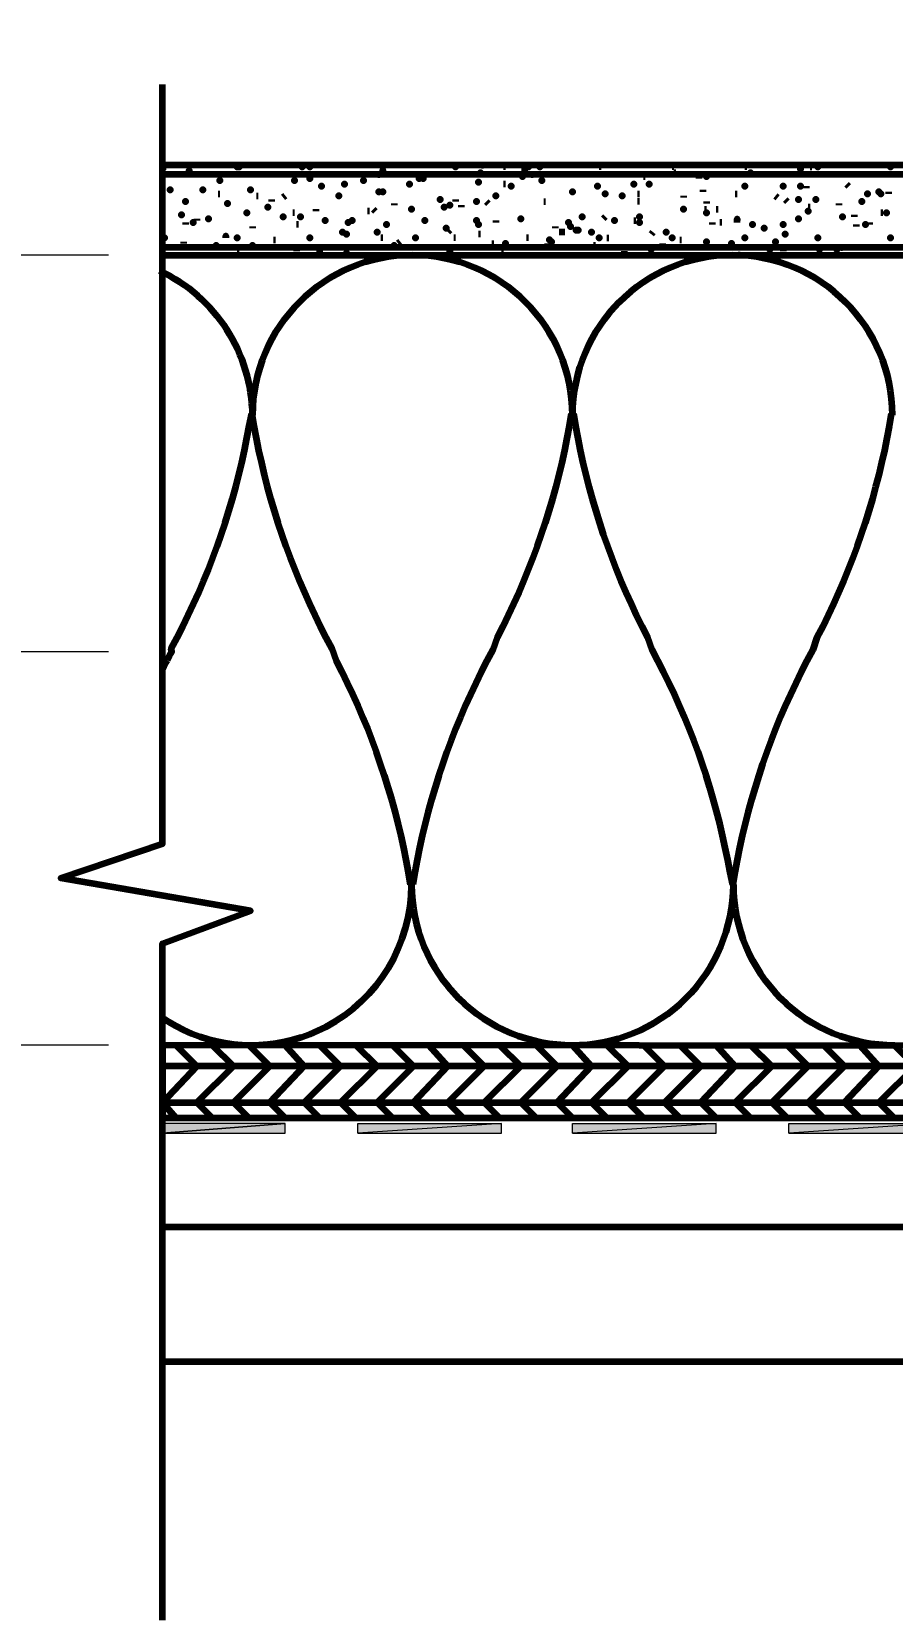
# Model space of a CAD drawing. Extents: x 157.9 to 227.5, y 0 to 46.
# Drawn here: x 166.47 to 172.45, y 10.11 to 21.14 of the extents above; entities that cross this region are included whole.
import ezdxf

# ---------------------------------------------------------------- set-up
doc = ezdxf.new("R2010")
doc.units = 0
doc.header["$MEASUREMENT"] = 0
for name, color, linetype, lineweight in [('Dt-Dim', 3, 'Continuous', 20), ('Dt-Line 1', 9, 'Continuous', 0), ('Dt-Line 2', 6, 'Continuous', 9), ('Dt-Line 3', 7, 'Continuous', 15), ('Dt-Line 4', 1, 'Continuous', 25), ('Dt-Text', 121, 'Continuous', 20)]:
    doc.layers.add(name, color=color, linetype=linetype, lineweight=lineweight)
doc.styles.get("Standard").update_dxf_attribs({"font": 'Arial.ttf'})
doc.dimstyles.new('1 & 1 Half111', dxfattribs={"dimtxt": 0.75, "dimasz": 0.75, "dimexe": 1, "dimexo": 0.375, "dimgap": 0.5, "dimtad": 1, "dimdec": 4, "dimzin": 3, "dimdsep": 46, "dimlunit": 4, "dimtxsty": 'Standard', "dimblk": 'ARCHTICK', "dimcen": 0.09375, "dimdle": 1, "dimclrd": 253, "dimclre": 253, "dimclrt": 256, "dimadec": 0, "dimazin": 0, "dimtfac": 0.6, "dimtdec": 4, "dimtix": 1, "dimtmove": 2, "dimatfit": 0, "dimfxl": 1, "dimfrac": 1, "dimtolj": 1, "dimtzin": 0, "dimlwd": 9, "dimlwe": 9, "dimarcsym": 0})

# ---------------------------------------------------------------- blocks, each defined once
blk = doc.blocks.new('_ARCHTICK')
at = {"color": 0, "linetype": 'ByBlock', "const_width": 0.15}
blk.add_lwpolyline([(-0.5, -0.5), (0.5, 0.5)], dxfattribs=at)
blk = doc.blocks.new('*D2')
at = {"layer": 'Defpoints', "color": 0, "transparency": 16777216}
for p in [(165.19, 16.833), (167.374, 16.833), (167.374, 14.103)]:
    blk.add_point(p, dxfattribs=at)
at = {"layer": 'Dt-Dim', "color": 253, "lineweight": 9, "transparency": 16777216}
for p, q in [((165.19, 13.103), (165.19, 17.833)), ((166.999, 16.833), (164.19, 16.833)), ((166.999, 14.103), (164.19, 14.103))]:
    blk.add_line(p, q, dxfattribs=at)
at = {"layer": 'Dt-Dim', "color": 253, "lineweight": 9, "transparency": 16777216, "xscale": 0.75, "yscale": 0.75, "zscale": 0.75}
for p, rotation in [((165.19, 16.833), 90), ((165.19, 14.103), 270)]:
    blk.add_blockref('_ARCHTICK', p, dxfattribs=dict(at, rotation=rotation))
at = {"layer": 'Dt-Dim', "transparency": 16777216, "insert": (164.235, 15.468), "char_height": 0.75, "attachment_point": 5, "rotation": 90}
blk.add_mtext('\\A1;2{\\H0.600000x;\\S3#4;}"', dxfattribs=at)
blk = doc.blocks.new('*D3')
at = {"layer": 'Defpoints', "color": 0, "transparency": 16777216}
for p in [(162.846, 19.59), (167.374, 19.59), (167.374, 14.103)]:
    blk.add_point(p, dxfattribs=at)
at = {"layer": 'Dt-Dim', "color": 253, "lineweight": 9, "transparency": 16777216}
for p, q in [((162.846, 13.103), (162.846, 20.59)), ((166.999, 19.59), (161.846, 19.59)), ((166.999, 14.103), (161.846, 14.103))]:
    blk.add_line(p, q, dxfattribs=at)
at = {"layer": 'Dt-Dim', "color": 253, "lineweight": 9, "transparency": 16777216, "xscale": 0.75, "yscale": 0.75, "zscale": 0.75}
for p, rotation in [((162.846, 19.59), 90), ((162.846, 14.103), 270)]:
    blk.add_blockref('_ARCHTICK', p, dxfattribs=dict(at, rotation=rotation))
at = {"layer": 'Dt-Dim', "transparency": 16777216, "insert": (161.888, 16.846), "char_height": 0.75, "attachment_point": 5, "rotation": 90}
blk.add_mtext('\\A1;5{\\H0.600000x;\\S1#2;}"', dxfattribs=at)

msp = doc.modelspace()

# ---------------------------------------------------------------- hatches: boundary and pattern name
at = {"layer": 'Dt-Line 2', "linetype": 'Continuous', "lineweight": 0}
for points in [[(168.22653, 13.49031), (168.22653, 13.5569), (167.37423, 13.5569), (167.37423, 13.49031)], [(169.73138, 13.49031), (169.73138, 13.5569), (168.73259, 13.5569), (168.73259, 13.49031)], [(171.2229, 13.49031), (171.2229, 13.5569), (170.22411, 13.5569), (170.22411, 13.49031)], [(172.72774, 13.49031), (172.72774, 13.5569), (171.72895, 13.5569), (171.72895, 13.49031)]]:
    msp.add_hatch(color=256, dxfattribs=at).paths.add_polyline_path(points, flags=0)

# ---------------------------------------------------------------- linework, layer by layer
at = {"layer": 'Dt-Line 1', "linetype": 'Continuous', "lineweight": 158}
for p, q in [((167.40087, 20.20218), (167.38755, 20.20218)), ((167.7338, 20.21549), (167.7338, 20.20218)), ((169.75801, 20.20218), (169.74469, 20.20218)), ((170.42387, 20.20218), (170.41055, 20.20218)), ((170.92992, 20.20218), (170.91661, 20.20218)), ((171.43598, 20.20218), (171.42266, 20.20218)), ((171.87544, 20.20218), (171.88876, 20.20218)), ((169.0522, 20.14891), (169.0522, 20.13559)), ((169.75801, 20.08232), (169.74469, 20.08232)), ((170.30401, 20.14891), (170.2907, 20.14891)), ((170.71685, 20.13559), (170.73016, 20.13559)), ((170.94324, 20.16222), (170.92992, 20.16222)), ((171.10305, 20.13559), (171.10305, 20.12227)), ((171.32944, 20.16222), (171.32944, 20.14891)), ((172.12847, 20.08232), (172.14179, 20.069)), ((167.76043, 20.01574), (167.77375, 20.01574)), ((168.02678, 20.00242), (168.04009, 20.00242)), ((168.13331, 19.97578), (168.13331, 19.96247)), ((168.22653, 20.00242), (168.21322, 19.9891)), ((169.41176, 19.97578), (169.41176, 19.96247)), ((170.6769, 20.01574), (170.69021, 20.01574)), ((170.99651, 20.00242), (170.99651, 19.9891)), ((171.12968, 20.04237), (171.12968, 20.02905)), ((171.35607, 20.01574), (171.36939, 20.01574)), ((171.63573, 20.00242), (171.64905, 19.9891)), ((171.70232, 19.97578), (171.71564, 19.96247)), ((171.84881, 20.069), (171.84881, 20.05569)), ((172.42145, 20.02905), (172.42145, 20.01574)), ((168.29312, 19.88256), (168.2798, 19.88256)), ((168.43961, 19.9092), (168.43961, 19.89588)), ((168.81249, 19.89588), (168.79917, 19.89588)), ((168.83912, 19.9092), (168.85244, 19.89588)), ((168.98561, 19.94915), (168.98561, 19.93583)), ((169.45171, 19.93583), (169.45171, 19.92251)), ((169.62484, 19.96247), (169.63816, 19.94915)), ((170.02435, 19.96247), (170.03767, 19.96247)), ((170.69021, 19.96247), (170.6769, 19.96247)), ((171.143, 19.9092), (171.15631, 19.9092)), ((171.15631, 19.96247), (171.15631, 19.94915)), ((171.2229, 19.9092), (171.23622, 19.9092)), ((171.87544, 19.92251), (171.86213, 19.92251)), ((172.0752, 19.94915), (172.0752, 19.93583)), ((172.18174, 19.86925), (172.18174, 19.85593)), ((172.3815, 19.88256), (172.36818, 19.88256)), ((167.53404, 19.81598), (167.53404, 19.80266)), ((167.61394, 19.84261), (167.61394, 19.82929)), ((168.00014, 19.78934), (168.00014, 19.77603)), ((168.31975, 19.80266), (168.30644, 19.80266)), ((169.37181, 19.76271), (169.35849, 19.74939)), ((169.69142, 19.82929), (169.69142, 19.81598)), ((170.10426, 19.78934), (170.10426, 19.77603)), ((170.4505, 19.85593), (170.43719, 19.84261)), ((170.65026, 19.82929), (170.66358, 19.82929)), ((171.19627, 19.81598), (171.19627, 19.80266)), ((171.26285, 19.81598), (171.24954, 19.81598)), ((172.19506, 19.80266), (172.19506, 19.78934)), ((172.28828, 19.81598), (172.28828, 19.80266)), ((167.44082, 19.64285), (167.44082, 19.62954)), ((167.52072, 19.68281), (167.52072, 19.66949)), ((168.14663, 19.69612), (168.15995, 19.69612)), ((168.90571, 19.70944), (168.89239, 19.70944)), ((169.02556, 19.68281), (169.01225, 19.66949)), ((169.41176, 19.70944), (169.39845, 19.70944)), ((169.58489, 19.73607), (169.57157, 19.73607)), ((169.66479, 19.66949), (169.67811, 19.66949)), ((169.91782, 19.70944), (169.9045, 19.70944)), ((170.05099, 19.66949), (170.05099, 19.65617)), ((170.38392, 19.65617), (170.3706, 19.65617)), ((170.46382, 19.70944), (170.47714, 19.70944)), ((170.78343, 19.74939), (170.77012, 19.73607)), ((170.85002, 19.66949), (170.85002, 19.65617)), ((170.96987, 19.69612), (170.98319, 19.69612)), ((172.08852, 19.64285), (172.10184, 19.64285)), ((167.90692, 19.6029), (167.8936, 19.6029)), ((168.30644, 19.62954), (168.30644, 19.61622)), ((169.17205, 19.58959), (169.18537, 19.58959)), ((169.74469, 19.61622), (169.73138, 19.61622)), ((170.58368, 19.61622), (170.58368, 19.6029)), ((170.87665, 19.6029), (170.87665, 19.58959)), ((171.689, 19.62954), (171.689, 19.61622)), ((183.94082, 13.95641), (167.37423, 13.95641))]:
    msp.add_line(p, q, dxfattribs=at)
for points in [[(167.90692, 20.21549), (167.90692, 20.20218), (167.8936, 20.20218)], [(172.35486, 20.02905), (172.35486, 20.02907), (172.36818, 20.01574), (172.36818, 20.01574)], [(170.26406, 19.76271), (170.26406, 19.76272), (170.25075, 19.76271)], [(167.38755, 19.70944), (167.38755, 19.70945), (167.38755, 19.70944)], [(170.07762, 19.68281), (170.07762, 19.68282), (170.06431, 19.69612), (170.06431, 19.69612)]]:
    msp.add_lwpolyline(points, close=True, dxfattribs=at)
for points in [[(168.34639, 20.20218), (168.34639, 20.20218), (168.34639, 20.20219)], [(168.39966, 20.20218), (168.39966, 20.20218), (168.39966, 20.20219)], [(168.90571, 20.20218), (168.90571, 20.20218), (168.90571, 20.20219)], [(169.41176, 20.20218), (169.41176, 20.20218), (169.41176, 20.20219)], [(169.5982, 20.21549), (169.5982, 20.21549), (169.5982, 20.21551)], [(169.91782, 20.20218), (169.91782, 20.20218), (169.91782, 20.20219)], [(169.99772, 20.20218), (169.99772, 20.20218), (169.99772, 20.20219)], [(171.92871, 20.20218), (171.92871, 20.20218), (171.92871, 20.20219)], [(172.43477, 20.20218), (172.43477, 20.20218), (172.43477, 20.20219)], [(167.56067, 20.17554), (167.56067, 20.17554), (167.56067, 20.17555)], [(168.29312, 20.10896), (168.29312, 20.10896), (168.29312, 20.10897)], [(168.39966, 20.12227), (168.39966, 20.12227), (168.39966, 20.12229)], [(168.63937, 20.08232), (168.63937, 20.08232), (168.63937, 20.08233)], [(168.77254, 20.10896), (168.77254, 20.10896), (168.77254, 20.10897)], [(168.87908, 20.14891), (168.87908, 20.14891), (168.87908, 20.14892)], [(168.90571, 20.17554), (168.90571, 20.17554), (168.90571, 20.17555)], [(169.09215, 20.08232), (169.09215, 20.08232), (169.09215, 20.08233)], [(169.15874, 20.12227), (169.15874, 20.12227), (169.15874, 20.12229)], [(169.18537, 20.12227), (169.18537, 20.12227), (169.18537, 20.12229)], [(169.57157, 20.09564), (169.57157, 20.09564), (169.57157, 20.09565)], [(169.58489, 20.16222), (169.58489, 20.16222), (169.58489, 20.16224)], [(169.87786, 20.13559), (169.87786, 20.13559), (169.87786, 20.1356)], [(169.9045, 20.17554), (169.89118, 20.18886), (169.89118, 20.17554)], [(169.94445, 20.14891), (169.94445, 20.14891), (169.94445, 20.14892)], [(170.01104, 20.10896), (170.01104, 20.10896), (170.01104, 20.10897)], [(170.65026, 20.08232), (170.65026, 20.08232), (170.65026, 20.08233)], [(170.7568, 20.08232), (170.7568, 20.08232), (170.7568, 20.08233)], [(171.15631, 20.13559), (171.15631, 20.13559), (171.15631, 20.1356)], [(171.46261, 20.16222), (171.46261, 20.16222), (171.46261, 20.16224)], [(171.80886, 20.18886), (171.80886, 20.18886), (171.80886, 20.18887)], [(167.4275, 20.04237), (167.4275, 20.04237), (167.4275, 20.04238)], [(167.65389, 20.04237), (167.65389, 20.04237), (167.65389, 20.04238)], [(167.98682, 20.04237), (167.98682, 20.04237), (167.98682, 20.04238)], [(168.47956, 20.069), (168.47956, 20.069), (168.47956, 20.06902)], [(168.59941, 20.00242), (168.59941, 20.00242), (168.59941, 20.00243)], [(168.87908, 20.02905), (168.87908, 20.02905), (168.87908, 20.02907)], [(168.90571, 20.02905), (168.90571, 20.02905), (168.90571, 20.02907)], [(169.30523, 19.97578), (169.30523, 19.97578), (169.30523, 19.9758)], [(169.69142, 20.00242), (169.69142, 20.00242), (169.69142, 20.00243)], [(169.79796, 20.069), (169.79796, 20.069), (169.79796, 20.06902)], [(170.22411, 20.02905), (170.22411, 20.02905), (170.22411, 20.02907)], [(170.39724, 20.069), (170.39724, 20.069), (170.39724, 20.06902)], [(170.4505, 20.01574), (170.4505, 20.01574), (170.4505, 20.01575)], [(170.57036, 20.00242), (170.57036, 20.00242), (170.57036, 20.00243)], [(171.42266, 20.069), (171.42266, 20.069), (171.42266, 20.06902)], [(171.689, 20.069), (171.689, 20.069), (171.689, 20.06902)], [(171.79554, 19.97578), (171.79554, 19.97578), (171.79554, 19.9758)], [(171.80886, 20.069), (171.80886, 20.069), (171.80886, 20.06902)], [(171.91539, 19.97578), (171.91539, 19.97578), (171.91539, 19.9758)], [(172.27496, 20.01574), (172.27496, 20.01574), (172.27496, 20.01575)], [(167.50741, 19.86925), (167.50741, 19.86925), (167.50741, 19.86926)], [(167.53404, 19.96247), (167.53404, 19.96247), (167.53404, 19.96248)], [(167.82702, 19.94915), (167.82702, 19.94915), (167.82702, 19.94916)], [(167.96019, 19.88256), (167.96019, 19.88256), (167.96019, 19.88258)], [(168.10668, 19.92251), (168.10668, 19.92251), (168.10668, 19.92253)], [(169.33186, 19.92251), (169.33186, 19.92251), (169.33186, 19.92253)], [(169.37181, 19.93583), (169.37181, 19.93583), (169.37181, 19.93585)], [(169.55825, 19.96247), (169.55825, 19.96247), (169.55825, 19.96248)], [(170.99651, 19.9092), (170.99651, 19.9092), (170.99651, 19.90921)], [(171.15631, 19.88256), (171.15631, 19.88256), (171.15631, 19.88258)], [(171.86213, 19.89588), (171.86213, 19.89588), (171.86213, 19.89589)], [(172.23501, 19.96247), (172.23501, 19.96247), (172.23501, 19.96248)], [(172.40813, 19.88256), (172.40813, 19.88256), (172.40813, 19.88258)], [(167.58731, 19.81598), (167.58731, 19.81598), (167.58731, 19.81599)], [(167.69385, 19.84261), (167.69385, 19.84261), (167.69385, 19.84262)], [(168.33307, 19.85593), (168.33307, 19.85593), (168.33307, 19.85594)], [(168.50619, 19.82929), (168.50619, 19.82929), (168.50619, 19.82931)], [(168.666, 19.81598), (168.666, 19.81598), (168.666, 19.81599)], [(168.69263, 19.82929), (168.69263, 19.82929), (168.69263, 19.82931)], [(168.93234, 19.80266), (168.93234, 19.80266), (168.93234, 19.80267)], [(169.19869, 19.82929), (169.19869, 19.82929), (169.19869, 19.82931)], [(169.34518, 19.77603), (169.34518, 19.77603), (169.34518, 19.77604)], [(169.55825, 19.82929), (169.55825, 19.82929), (169.55825, 19.82931)], [(169.57157, 19.80266), (169.57157, 19.80266), (169.57157, 19.80267)], [(169.86455, 19.84261), (169.86455, 19.84261), (169.86455, 19.84262)], [(170.19748, 19.81598), (170.19748, 19.81598), (170.19748, 19.81599)], [(170.21079, 19.78934), (170.21079, 19.78934), (170.21079, 19.78936)], [(170.2907, 19.85593), (170.2907, 19.85593), (170.2907, 19.85594)], [(170.51709, 19.82929), (170.51709, 19.82929), (170.51709, 19.82931)], [(170.69021, 19.85593), (170.69021, 19.85593), (170.69021, 19.85594)], [(170.69021, 19.81598), (170.69021, 19.81598), (170.69021, 19.81599)], [(171.36939, 19.81598), (171.36939, 19.84261), (171.36939, 19.82929)], [(171.47593, 19.80266), (171.47593, 19.80266), (171.47593, 19.80267)], [(171.55583, 19.77603), (171.55583, 19.77603), (171.55583, 19.77604)], [(171.689, 19.80266), (171.689, 19.80266), (171.689, 19.80267)], [(171.79554, 19.84261), (171.79554, 19.84261), (171.79554, 19.84262)], [(172.10184, 19.85593), (172.10184, 19.85593), (172.10184, 19.85594)], [(172.26164, 19.80266), (172.26164, 19.80266), (172.26164, 19.80267)], [(167.74711, 19.65617), (167.74711, 19.65617), (167.74711, 19.65618)], [(167.8137, 19.70944), (167.8137, 19.72276), (167.8137, 19.70944)], [(167.8936, 19.70944), (167.8936, 19.70944), (167.8936, 19.70945)], [(168.00014, 19.65617), (168.00014, 19.65617), (168.00014, 19.65618)], [(168.39966, 19.70944), (168.39966, 19.70944), (168.39966, 19.70945)], [(168.46624, 19.64285), (168.46624, 19.61622), (168.46624, 19.5896), (168.46624, 19.58959)], [(168.62605, 19.74939), (168.62605, 19.74939), (168.62605, 19.7494)], [(168.65268, 19.73607), (168.65268, 19.73607), (168.65268, 19.73609)], [(168.86576, 19.74939), (168.86576, 19.74939), (168.86576, 19.7494)], [(168.98561, 19.65617), (168.98561, 19.65617), (168.98561, 19.65618)], [(169.1321, 19.70944), (169.1321, 19.70944), (169.1321, 19.70945)], [(169.75801, 19.66949), (169.75801, 19.66949), (169.75801, 19.6695)], [(170.17084, 19.74939), (170.14421, 19.74939), (170.13089, 19.74939)], [(170.35728, 19.74939), (170.35728, 19.74939), (170.35728, 19.7494)], [(170.41055, 19.70944), (170.41055, 19.70944), (170.41055, 19.70945)], [(170.87665, 19.74939), (170.87665, 19.74939), (170.87665, 19.7494)], [(170.91661, 19.70944), (170.91661, 19.70944), (170.91661, 19.70945)], [(171.15631, 19.68281), (171.15631, 19.68281), (171.15631, 19.68282)], [(171.32944, 19.66949), (171.32944, 19.66949), (171.32944, 19.6695)], [(171.42266, 19.70944), (171.42266, 19.70944), (171.42266, 19.70945)], [(171.63573, 19.68281), (171.63573, 19.68281), (171.63573, 19.68282)], [(171.70232, 19.73607), (171.70232, 19.73607), (171.70232, 19.73609)], [(171.92871, 19.70944), (171.92871, 19.70944), (171.92871, 19.70945)], [(172.43477, 19.70944), (172.43477, 19.70944), (172.43477, 19.70945)], [(168.65268, 19.6029), (168.65268, 19.6029), (168.65268, 19.60292)], [(169.37181, 19.61622), (169.37181, 19.61622), (169.37181, 19.61623)], [(170.77012, 19.62954), (170.77012, 19.62954), (170.77012, 19.62955)], [(171.38271, 19.58959), (171.38271, 19.58959), (171.38271, 19.5896)], [(171.59578, 19.62954), (171.59578, 19.62954), (171.59578, 19.62955)], [(171.94203, 19.62954), (171.94203, 19.62954), (171.94203, 19.62955)], [(172.06188, 19.62954), (172.06188, 19.62954), (172.06188, 19.62955)], [(167.37122, 16.70496), (167.37855, 16.71939), (167.38593, 16.7338), (167.39336, 16.74819), (167.40083, 16.76255), (167.40835, 16.77689), (167.41592, 16.7912), (167.42353, 16.80549), (167.43118, 16.81975), (167.43888, 16.83399), (167.43502, 16.8576), (167.476, 16.93406), (167.51562, 17.01118), (167.5539, 17.08891), (167.59081, 17.16725), (167.62636, 17.24618), (167.66054, 17.32568), (167.69333, 17.40573), (167.72474, 17.48631), (167.75476, 17.56741), (167.78339, 17.649), (167.8106, 17.73108), (167.83641, 17.81361), (167.8608, 17.89659), (167.88377, 17.97999), (167.90532, 18.0638), (167.92542, 18.148), (167.94409, 18.23256), (167.96131, 18.31748), (167.97707, 18.40274), (167.99559, 18.4883), (168.00989, 18.40274), (168.02566, 18.31748), (168.04288, 18.23256), (168.06154, 18.148), (168.08165, 18.0638), (168.10319, 17.97999), (168.12616, 17.89659), (168.15055, 17.81361), (168.17636, 17.73108), (168.20358, 17.649), (168.2322, 17.56741), (168.26222, 17.48631), (168.29363, 17.40573), (168.32643, 17.32568), (168.3606, 17.24618), (168.39615, 17.16725), (168.43307, 17.08891), (168.47134, 17.01118), (168.51097, 16.93406), (168.55195, 16.8576), (168.5811, 16.77217), (168.62073, 16.69506), (168.65902, 16.61733), (168.69594, 16.53899), (168.73149, 16.46007), (168.76568, 16.38057), (168.79848, 16.30053), (168.8299, 16.21995), (168.85993, 16.13885), (168.88856, 16.05726), (168.91578, 15.97519), (168.9416, 15.89266), (168.966, 15.80968), (168.98898, 15.72628), (169.01053, 15.64248), (169.03065, 15.55828), (169.04932, 15.47371), (169.06655, 15.3888), (169.08232, 15.30355), (169.09664, 15.21798)], [(170.21536, 18.4883), (170.20105, 18.40274), (170.18529, 18.31748), (170.16807, 18.23256), (170.1494, 18.148), (170.12929, 18.0638), (170.10775, 17.97999), (170.08478, 17.89659), (170.06039, 17.81361), (170.03458, 17.73108), (170.00736, 17.649), (169.97874, 17.56741), (169.94872, 17.48631), (169.91731, 17.40573), (169.88451, 17.32568), (169.85033, 17.24618), (169.81478, 17.16725), (169.77787, 17.08891), (169.73959, 17.01118), (169.69996, 16.93406), (169.6706, 16.84821), (169.62962, 16.77174), (169.58999, 16.69463), (169.55171, 16.6169), (169.5148, 16.53856), (169.47925, 16.45963), (169.44507, 16.38013), (169.41227, 16.30008), (169.38086, 16.2195), (169.35084, 16.1384), (169.32222, 16.0568), (169.295, 15.97473), (169.26919, 15.8922), (169.2448, 15.80922), (169.22183, 15.72582), (169.20029, 15.64201), (169.18018, 15.55781), (169.16151, 15.47324), (169.14429, 15.38832), (169.12853, 15.30307), (169.11422, 15.2175)], [(172.43933, 18.4883), (172.42502, 18.40274), (172.40926, 18.31748), (172.39204, 18.23256), (172.37337, 18.148), (172.35326, 18.0638), (172.33172, 17.97999), (172.30875, 17.89659), (172.28436, 17.81361), (172.25855, 17.73108), (172.23133, 17.649), (172.20271, 17.56741), (172.17269, 17.48631), (172.14128, 17.40573), (172.10848, 17.32568), (172.0743, 17.24618), (172.03875, 17.16725), (172.00184, 17.08891), (171.96356, 17.01118), (171.92393, 16.93406), (171.89457, 16.84821), (171.85359, 16.77174), (171.81396, 16.69463), (171.77568, 16.6169), (171.73877, 16.53856), (171.70322, 16.45963), (171.66904, 16.38013), (171.63624, 16.30008), (171.60483, 16.2195), (171.57481, 16.1384), (171.54619, 16.0568), (171.51897, 15.97473), (171.49316, 15.8922), (171.46877, 15.80922), (171.4458, 15.72582), (171.42426, 15.64201), (171.40415, 15.55781), (171.38548, 15.47324), (171.36826, 15.38832), (171.3525, 15.30307), (171.33819, 15.2175), (171.31961, 15.30355), (171.30384, 15.3888), (171.28661, 15.47371), (171.26794, 15.55828), (171.24782, 15.64248), (171.22627, 15.72628), (171.20329, 15.80968), (171.17889, 15.89266), (171.15308, 15.97519), (171.12585, 16.05726), (171.09722, 16.13885), (171.06719, 16.21995), (171.03577, 16.30053), (171.00297, 16.38057), (170.96879, 16.46007), (170.93323, 16.53899), (170.89631, 16.61733), (170.85802, 16.69506), (170.81839, 16.77217), (170.7774, 16.84863), (170.74827, 16.93406), (170.70863, 17.01118), (170.67036, 17.08891), (170.63344, 17.16725), (170.59789, 17.24618), (170.56371, 17.32568), (170.53092, 17.40573), (170.49951, 17.48631), (170.46948, 17.56741), (170.44086, 17.649), (170.41364, 17.73108), (170.38783, 17.81361), (170.36344, 17.89659), (170.34047, 17.97999), (170.31893, 18.0638), (170.29882, 18.148), (170.28016, 18.23256), (170.26294, 18.31748), (170.24717, 18.40274), (170.23286, 18.4883)], [(167.36219, 14.29947), (167.41396, 14.26584), (167.46713, 14.23534), (167.52156, 14.20798), (167.57712, 14.18376), (167.63367, 14.16269), (167.69109, 14.14478), (167.74924, 14.13004), (167.80797, 14.11848), (167.86717, 14.1101), (167.9267, 14.10491), (167.97351, 14.1029), (168.12, 13.95641), (167.86697, 13.70339), (167.97351, 13.59685)], [(167.37423, 13.70339), (167.61394, 13.95641), (167.46745, 14.1029)], [(167.72048, 14.1029), (167.86697, 13.95641), (167.61394, 13.70339), (167.72048, 13.59685)], [(168.22653, 14.1029), (168.35971, 13.95641), (168.12, 13.70339), (168.22653, 13.59685)], [(168.46624, 14.1029), (168.61273, 13.95641), (168.35971, 13.70339), (168.46624, 13.59685)], [(168.71927, 14.1029), (168.86576, 13.95641), (168.61273, 13.70339), (168.71927, 13.59685)], [(168.9723, 14.1029), (169.11878, 13.95641), (168.86576, 13.70339), (168.9723, 13.59685)], [(169.22532, 14.1029), (169.35849, 13.95641), (169.11878, 13.70339), (169.22532, 13.59685)], [(169.46503, 14.1029), (169.61152, 13.95641), (169.35849, 13.70339), (169.46503, 13.59685)], [(169.71806, 14.1029), (169.86455, 13.95641), (169.61152, 13.70339), (169.71806, 13.59685)], [(169.97109, 14.1029), (170.11757, 13.95641), (169.86455, 13.70339), (169.97109, 13.59685)], [(170.46382, 14.1029), (170.61031, 13.95641), (170.35728, 13.70339), (170.46382, 13.59685)], [(170.71685, 14.1029), (170.86334, 13.95641), (170.61031, 13.70339), (170.71685, 13.59685)], [(170.96987, 14.1029), (171.11636, 13.95641), (170.86334, 13.70339), (170.96987, 13.59685)], [(171.2229, 14.1029), (171.35607, 13.95641), (171.11636, 13.70339), (171.2229, 13.59685)], [(171.46261, 14.1029), (171.6091, 13.95641), (171.35607, 13.70339), (171.46261, 13.59685)], [(171.71564, 14.1029), (171.86213, 13.95641), (171.6091, 13.70339), (171.71564, 13.59685)], [(171.96866, 14.1029), (172.11515, 13.95641), (171.86213, 13.70339), (171.96866, 13.59685)], [(172.22169, 14.1029), (172.35486, 13.95641), (172.11515, 13.70339), (172.22169, 13.59685)], [(167.46745, 13.59685), (167.37423, 13.70339), (183.94082, 13.70339)]]:
    msp.add_lwpolyline(points, dxfattribs=at)
for points in [[(172.44808, 18.4776, 0.41419733), (171.33604, 19.58959, 0.41419932), (170.22411, 18.4776, 0.41419733), (169.11207, 19.58959, 0.41420398), (168.00014, 18.4776, 0.28858381), (167.35538, 19.48039)], [(167.98642, 14.10292), (168.04619, 14.10415), (168.10589, 14.10858), (168.16539, 14.11625), (168.22453, 14.12714), (168.28321, 14.14128), (168.34127, 14.15866), (168.39859, 14.1793), (168.45503, 14.20321), (168.51046, 14.23039, 0.27871276), (169.10547, 15.21489, 0.41421512), (170.22411, 14.1029), (170.35728, 13.95641), (170.11757, 13.70339), (170.22411, 13.59685)], [(170.21745, 14.1029, 0.41421512), (171.34276, 15.21489, 0.41421512), (172.4614, 14.1029), (172.60789, 13.95641), (172.35486, 13.70339), (172.4614, 13.59685)]]:
    msp.add_lwpolyline(points, format="xyb", dxfattribs=at)
for p in [(167.8936, 20.20218), (167.90692, 20.21549), (167.90692, 20.20218), (168.34639, 20.20218), (168.39966, 20.20218), (168.90571, 20.20218), (169.41176, 20.20218), (169.5982, 20.21549), (169.91782, 20.20218), (169.99772, 20.20218), (171.92871, 20.20218), (172.43477, 20.20218), (167.56067, 20.17554), (167.77375, 20.10896), (168.29312, 20.10896), (168.39966, 20.12227), (168.63937, 20.08232), (168.77254, 20.10896), (168.87908, 20.14891), (168.90571, 20.17554), (169.09215, 20.08232), (169.15874, 20.12227), (169.18537, 20.12227), (169.57157, 20.09564), (169.58489, 20.16222), (169.87786, 20.13559), (169.94445, 20.14891), (170.01104, 20.10896), (170.65026, 20.08232), (170.7568, 20.08232), (171.15631, 20.13559), (171.46261, 20.16222), (171.80886, 20.18886), (167.4275, 20.04237), (167.65389, 20.04237), (167.98682, 20.04237), (168.47956, 20.069), (168.59941, 20.00242), (168.87908, 20.02905), (168.90571, 20.02905), (169.30523, 19.97578), (169.69142, 20.00242), (169.79796, 20.069), (170.22411, 20.02905), (170.39724, 20.069), (170.4505, 20.01574), (170.57036, 20.00242), (171.42266, 20.069), (171.689, 20.069), (171.79554, 19.97578), (171.80886, 20.069), (171.91539, 19.97578), (172.27496, 20.01574), (172.35486, 20.02905), (172.36818, 20.01574), (167.50741, 19.86925), (167.53404, 19.96247), (167.82702, 19.94915), (167.96019, 19.88256), (168.10668, 19.92251), (169.10547, 19.9092), (169.33186, 19.92251), (169.37181, 19.93583), (169.55825, 19.96247), (170.99651, 19.9092), (171.15631, 19.88256), (171.86213, 19.89588), (172.23501, 19.96247), (172.40813, 19.88256), (167.58731, 19.81598), (167.69385, 19.84261), (168.21322, 19.85593), (168.33307, 19.85593), (168.50619, 19.82929), (168.666, 19.81598), (168.69263, 19.82929), (168.93234, 19.80266), (169.19869, 19.82929), (169.34518, 19.77603), (169.55825, 19.82929), (169.57157, 19.80266), (169.86455, 19.84261), (170.19748, 19.81598), (170.21079, 19.78934), (170.25075, 19.76271), (170.26406, 19.76271), (170.2907, 19.85593), (170.51709, 19.82929), (170.69021, 19.85593), (170.69021, 19.81598), (171.47593, 19.80266), (171.55583, 19.77603), (171.689, 19.80266), (171.79554, 19.84261), (172.10184, 19.85593), (172.26164, 19.80266), (167.38755, 19.70944), (167.38755, 19.70944), (167.74711, 19.65617), (167.8936, 19.70944), (168.00014, 19.65617), (168.39966, 19.70944), (168.62605, 19.74939), (168.65268, 19.73607), (168.86576, 19.74939), (168.98561, 19.65617), (169.1321, 19.70944), (169.75801, 19.66949), (170.06431, 19.69612), (170.07762, 19.68281), (170.35728, 19.74939), (170.41055, 19.70944), (170.87665, 19.74939), (170.91661, 19.70944), (171.15631, 19.68281), (171.32944, 19.66949), (171.42266, 19.70944), (171.63573, 19.68281), (171.70232, 19.73607), (171.92871, 19.70944), (172.43477, 19.70944), (168.46624, 19.58959), (168.65268, 19.6029), (169.37181, 19.61622), (170.77012, 19.62954), (171.38271, 19.58959), (171.59578, 19.62954), (171.94203, 19.62954), (172.06188, 19.62954)]:
    msp.add_point(p, dxfattribs=at)
at = {"layer": 'Dt-Line 2', "linetype": 'Continuous', "lineweight": 0}
for points in [[(168.22653, 13.49031), (168.22653, 13.5569), (167.37423, 13.5569), (167.37423, 13.49031)], [(169.73138, 13.49031), (169.73138, 13.5569), (168.73259, 13.49031), (168.73259, 13.5569), (169.73138, 13.5569), (168.73259, 13.49031)], [(171.2229, 13.49031), (171.2229, 13.5569), (170.22411, 13.49031), (170.22411, 13.5569), (171.2229, 13.5569), (170.22411, 13.49031)], [(172.72774, 13.49031), (172.72774, 13.5569), (171.72895, 13.49031), (171.72895, 13.5569), (172.72774, 13.5569), (171.72895, 13.49031)]]:
    msp.add_lwpolyline(points, close=True, dxfattribs=at)
msp.add_lwpolyline([(167.37423, 13.5569), (167.37423, 13.49031), (168.22653, 13.5569), (167.37423, 13.49031)], dxfattribs=at)
at = {"layer": 'Dt-Line 3', "linetype": 'Continuous', "lineweight": 211}
for p, q in [((177.82823, 20.21549), (167.37423, 20.21549)), ((167.37423, 11.90557), (185.17932, 11.90557))]:
    msp.add_line(p, q, dxfattribs=at)
at = {"layer": 'Dt-Line 3', "linetype": 'Continuous', "lineweight": 158}
for p, q in [((177.82823, 20.14891), (167.37423, 20.14891)), ((177.82823, 19.64285), (167.37423, 19.64285))]:
    msp.add_line(p, q, dxfattribs=at)
at = {"layer": 'Dt-Line 3', "linetype": 'Continuous', "lineweight": 211}
for points in [[(167.37423, 19.58959), (178.45413, 19.58959), (178.45413, 38.80629)], [(185.17932, 38.80629), (185.17932, 16.83293), (185.17932, 12.83777), (184.65994, 12.83777), (184.65994, 13.35714), (180.93113, 13.35714), (180.93113, 12.83777), (167.37423, 12.83777)], [(183.94082, 14.08959), (183.19505, 14.08959), (183.19505, 18.83051), (183.94082, 18.83051), (183.94082, 14.08959), (167.37423, 14.1029), (167.37423, 13.59685), (183.94082, 13.59685)]]:
    msp.add_lwpolyline(points, dxfattribs=at)
at = {"layer": 'Dt-Line 4', "linetype": 'Continuous', "lineweight": 211}
msp.add_lwpolyline([(167.37423, 10.10775), (167.37423, 14.80871), (167.98682, 15.03511), (166.66842, 15.2615), (167.37423, 15.50121), (167.37423, 20.77481)], dxfattribs=at)

# ---------------------------------------------------------------- dimensions: what is measured, and where the dimension line sits
at = {"layer": 'Dt-Dim'}
for base, p2, picture, middle in [((162.84639, 19.58959), (167.37423, 19.58959), '*D3', (161.88815, 16.84624)), ((165.19021, 16.83293), (167.37423, 16.83293), '*D2', (164.2353, 15.46791))]:
    dim = msp.add_linear_dim(base=base, p1=(167.37423, 14.1029), p2=p2, angle=90, dimstyle='1 & 1 Half111', dxfattribs=at)
    dim.commit()
    dim.dimension.update_dxf_attribs({"geometry": picture, "text_midpoint": middle})

# ---------------------------------------------------------------- leaders
at = {"layer": 'Dt-Text', "annotation_type": 0, "has_hookline": 1, "hookline_direction": 1}
for points, text_width in [([(180.58564, 18.70826), (173.63226, 27.80225), (171.29133, 27.80225)], 8.28786), ([(177.89271, 16.81241), (173.06587, 24.49631), (171.29133, 24.49631)], 10.51842)]:
    msp.add_leader(points, dimstyle='1 & 1 Half111', override={"dimgap": 0.5, "dimtad": 0}, dxfattribs=dict(at, text_width=text_width))

doc.saveas('drawing.dxf')
